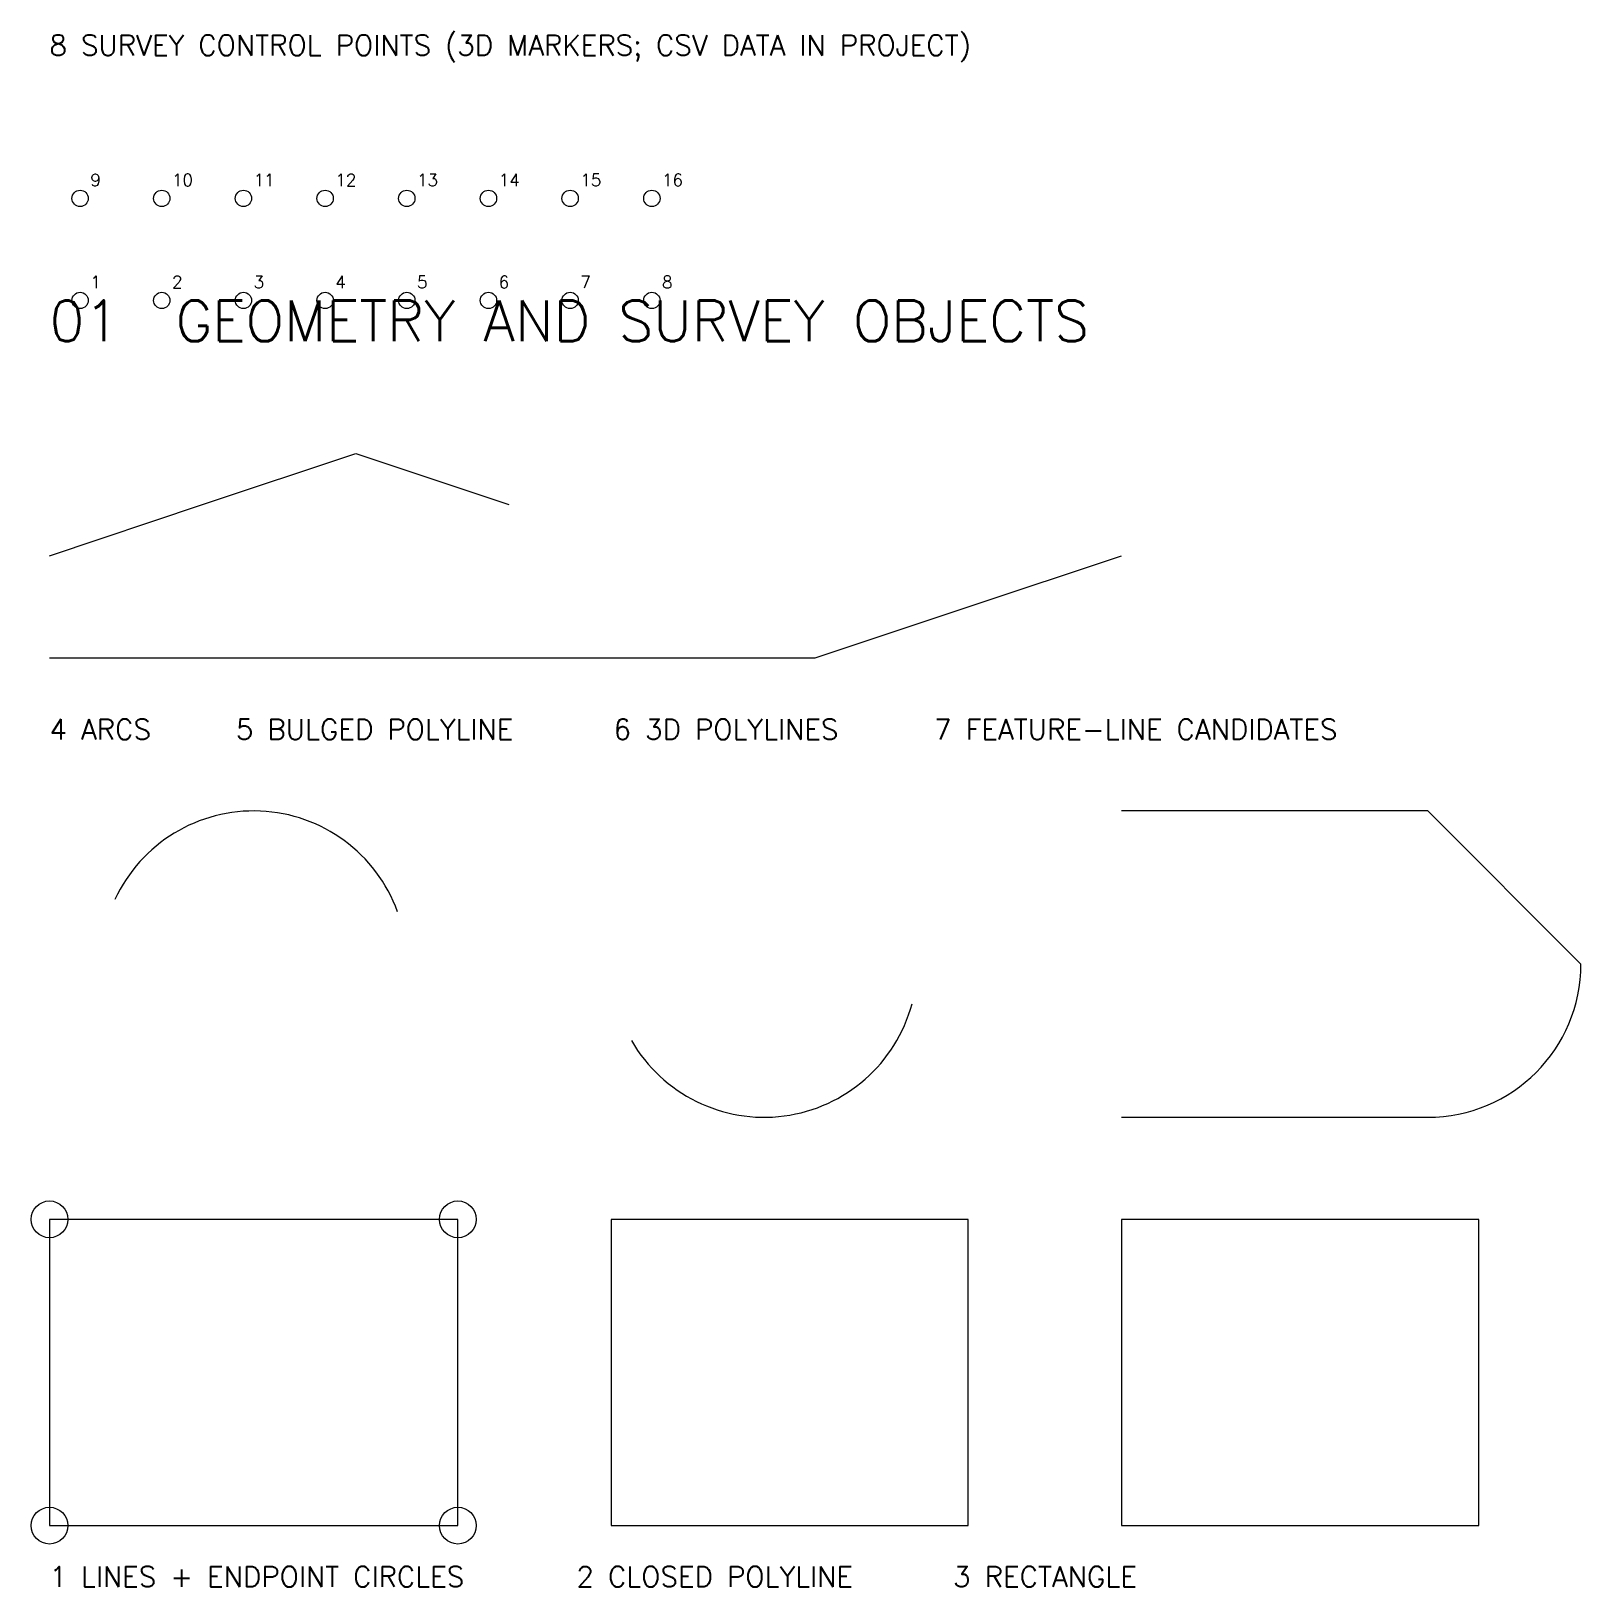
# Model space of a CAD drawing. Header units: feet. Extents: x -2 to 150, y -6 to 146.
import ezdxf

# ---------------------------------------------------------------- set-up
doc = ezdxf.new("R2010")
doc.units = ezdxf.units.FT
doc.layers.get('0').update_dxf_attribs({"linetype": 'CONTINUOUS'})
doc.styles.get("Standard").update_dxf_attribs({"font": 'romans.shx', "height": 6.25})

msp = doc.modelspace()

# ---------------------------------------------------------------- linework, layer by layer
at = {"color": 7}
for p, q in [((40, 30), (0, 30)), ((0, 30), (0, 0)), ((40, 0), (40, 30)), ((0, 0), (40, 0))]:
    msp.add_line(p, q, dxfattribs=at)
msp.add_lwpolyline([(105, 40), (135, 40, 0.4142), (150, 55), (135, 70), (105, 70, -0.4142)], format="xyb", dxfattribs=at)
for points in [[(55, 0), (90, 0), (90, 30), (55, 30)], [(105, 0), (140, 0), (140, 30), (105, 30)]]:
    msp.add_lwpolyline(points, close=True, dxfattribs=at)
for points in [[(0, 95, 0), (15, 100, 5), (30, 105, 8), (45, 100, 6)], [(60, 85, 0), (75, 85, 2), (90, 90, 5), (105, 95, 9)], [(0, 85, 0), (15, 85, 3), (30, 85, 7), (45, 85, 4), (60, 85, 1)]]:
    msp.add_polyline3d(points, dxfattribs=at)
for centre, radius in [((3, 130, 101.84), 0.8), ((11, 130, 102.07), 0.8), ((19, 130, 102.3), 0.8), ((27, 130, 102.53), 0.8), ((35, 130, 102.76), 0.8), ((43, 130, 102.99), 0.8), ((51, 130, 103.22), 0.8), ((59, 130, 103.45), 0.8), ((3, 120, 100), 0.8), ((11, 120, 100.23), 0.8), ((19, 120, 100.46), 0.8), ((27, 120, 100.69), 0.8), ((35, 120, 100.92), 0.8), ((43, 120, 101.15), 0.8), ((51, 120, 101.38), 0.8), ((59, 120, 101.61), 0.8), ((0, 30), 1.8), ((40, 30), 1.8), ((0, 0), 1.8), ((40, 0), 1.8)]:
    msp.add_circle(centre, radius, dxfattribs=at)
for centre, start, end in [((20, 55), 20, 155), ((70, 55), -150, -15)]:
    msp.add_arc(centre, 15, start, end, dxfattribs=at)

# ---------------------------------------------------------------- texts
for s, height, p in [('8 SURVEY CONTROL POINTS (3D MARKERS; CSV DATA IN PROJECT)', 2, (0, 144)), ('9', 1.2, (4, 131.2)), ('10', 1.2, (12, 131.2)), ('11', 1.2, (20, 131.2)), ('12', 1.2, (28, 131.2)), ('13', 1.2, (36, 131.2)), ('14', 1.2, (44, 131.2)), ('15', 1.2, (52, 131.2)), ('16', 1.2, (60, 131.2)), ('1', 1.2, (4, 121.2)), ('2', 1.2, (12, 121.2)), ('3', 1.2, (20, 121.2)), ('4', 1.2, (28, 121.2)), ('5', 1.2, (36, 121.2)), ('6', 1.2, (44, 121.2)), ('7', 1.2, (52, 121.2)), ('8', 1.2, (60, 121.2)), ('01  GEOMETRY AND SURVEY OBJECTS', 4, (0, 116)), ('4 ARCS     5 BULGED POLYLINE     6 3D POLYLINES     7 FEATURE-LINE CANDIDATES', 2, (0, 77)), ('1 LINES + ENDPOINT CIRCLES     2 CLOSED POLYLINE     3 RECTANGLE', 2, (0, -6))]:
    msp.add_text(s, height=height, dxfattribs=at).set_placement(p)

doc.saveas('drawing.dxf')
